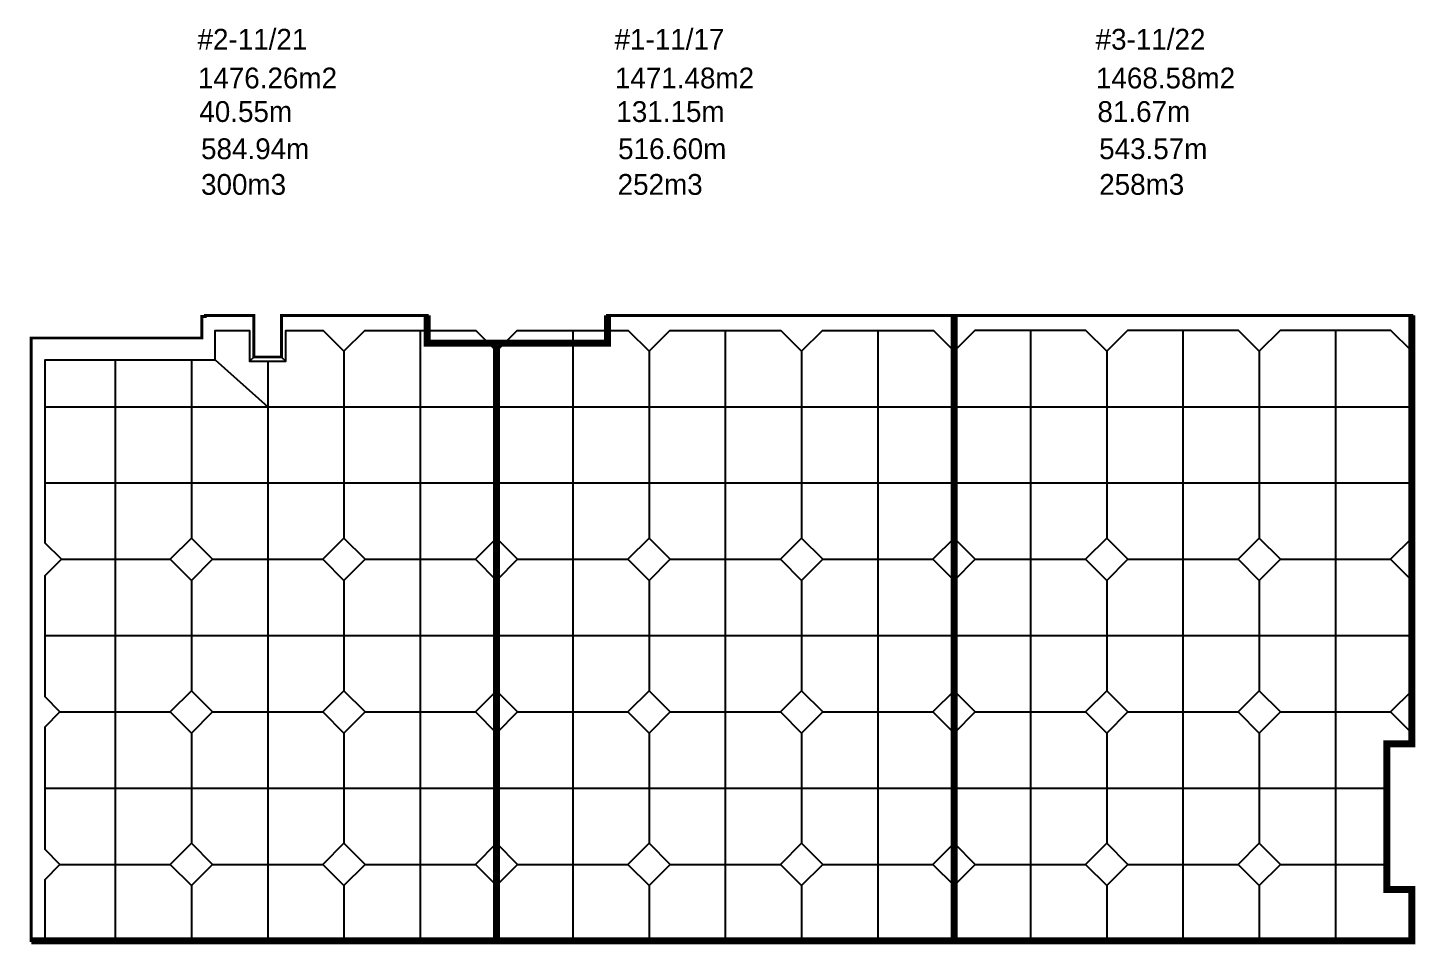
# Model space of a CAD drawing. Header units: millimetres. Extents: x -224470 to 893780, y -1288009 to 197746.
# Drawn here: x -224470 to -124420, y -602559 to -536493 of the extents above; entities that cross this region are included whole.
import ezdxf

# ---------------------------------------------------------------- set-up
doc = ezdxf.new("R2010")
doc.units = ezdxf.units.MM
doc.header["$LTSCALE"] = 1000
doc.header["$MEASUREMENT"] = 0
doc.layers.get('0').update_dxf_attribs({"linetype": 'CONTINUOUS'})
doc.styles.add('나눔바른고딕', font='')
doc.styles.get('나눔바른고딕').set_extended_font_data('나눔바른고딕')

msp = doc.modelspace()

# ---------------------------------------------------------------- linework, layer by layer
at = {"color": 2, "ltscale": 10000, "const_width": 200}
for points in [[(-224219.9, -558859.5), (-224219.9, -602309.5), (-190669.9, -602309.5), (-190669.9, -559234.5), (-195669.9, -559234.5), (-195669.9, -557234.5), (-206169.9, -557234.5), (-206169.9, -560234.5), (-208169.9, -560234.5), (-208169.9, -557234.5), (-211657.4, -557234.5), (-211657.4, -557309.5), (-211919.9, -557309.5), (-211919.9, -558859.5), (-224219.9, -558859.5)], [(-190669.9, -559234.5), (-190669.9, -602309.5), (-157669.9, -602309.5), (-157669.9, -557234.5), (-182669.9, -557234.5), (-182669.9, -559234.5), (-190669.9, -559234.5), (-190669.9, -559234.5)], [(-124669.9, -557234.5), (-124669.9, -588109.5), (-126469.9, -588109.5), (-126469.9, -598609.5), (-124669.9, -598609.5), (-124669.9, -602309.5), (-157669.9, -602309.5), (-157669.9, -557234.5), (-124669.9, -557234.5)]]:
    msp.add_lwpolyline(points, dxfattribs=at)
at = {"color": 1, "ltscale": 10000, "const_width": 500}
for points in [[(-190669.9, -559234.5), (-195669.9, -559234.5), (-195669.9, -557234.5)], [(-190669.9, -559234.5), (-190669.9, -602309.5), (-157669.9, -602309.5), (-157669.9, -557234.5)], [(-190669.9, -559234.5), (-182669.9, -559234.5), (-182669.9, -557234.5)], [(-157669.9, -602309.5), (-124669.9, -602309.5), (-124669.9, -598609.5), (-126469.9, -598609.5), (-126469.9, -588109.5), (-124669.9, -588109.5), (-124669.9, -586109.5), (-124669.9, -557234.5)], [(-190669.9, -602309.5), (-224219.9, -602309.5)]]:
    msp.add_lwpolyline(points, dxfattribs=at)
at = {"color": 114, "ltscale": 10000, "true_color": 0x139b48}
for points in [[(-223219.9, -602309.5), (-223219.9, -597883.7), (-222145.6, -596809.5), (-223219.9, -595735.2), (-223219.9, -586883.7), (-222145.6, -585809.5), (-223219.9, -584735.2), (-223219.9, -575983.7), (-222045.6, -574809.5), (-223219.9, -573635.2), (-223219.9, -560434.5), (-210944.9, -560434.5), (-210944.9, -558309.5), (-208469.9, -558309.5), (-208469.9, -560534.5), (-205869.9, -560534.5), (-205869.9, -558309.5), (-203169.9, -558309.5), (-203169.9, -558309.5), (-201669.9, -559809.5), (-200169.9, -558309.5), (-192169.9, -558309.5), (-190669.9, -559809.5), (-190669.9, -573285.2), (-192194.2, -574809.5), (-190669.9, -576333.7), (-190669.9, -584285.2), (-192194.2, -585809.5), (-190669.9, -587333.7), (-190669.9, -595285.2), (-192194.2, -596809.5), (-190669.9, -598333.7), (-190669.9, -602309.5)], [(-196169.9, -558309.5), (-196169.9, -602309.5)], [(-190669.9, -559809.5), (-189169.9, -558309.5), (-181169.9, -558309.5), (-179669.9, -559809.5), (-178169.9, -558309.5), (-170169.9, -558309.5), (-168669.9, -559809.5), (-167169.9, -558309.5), (-159169.9, -558309.5), (-157669.9, -559809.5)], [(-185169.9, -558309.5), (-185169.9, -602309.5)], [(-174169.9, -558309.5), (-174169.9, -602309.5)], [(-163169.9, -558309.5), (-163169.9, -602309.5)], [(-124669.9, -559809.5), (-126169.9, -558309.5), (-134169.9, -558309.5), (-135669.9, -559809.5), (-137169.9, -558309.5), (-145169.9, -558309.5), (-146669.9, -559809.5), (-148169.9, -558309.5), (-156169.9, -558309.5), (-157669.9, -559809.5), (-157669.9, -573285.2), (-156145.6, -574809.5), (-157669.9, -576333.7), (-157669.9, -584285.2), (-156145.6, -585809.5), (-157669.9, -587333.7), (-157669.9, -595285.2), (-156145.6, -596809.5), (-157669.9, -598333.7), (-157669.9, -602309.5)], [(-152169.9, -558309.5), (-152169.9, -602309.5)], [(-141169.9, -558309.5), (-141169.9, -602309.5)], [(-130169.9, -558309.5), (-130169.9, -602309.5)], [(-208169.9, -560234.5), (-208469.9, -560534.5)], [(-206169.9, -560234.5), (-205869.9, -560534.5)], [(-201669.9, -559809.5), (-201669.9, -573285.2)], [(-179669.9, -559809.5), (-179669.9, -573285.2)], [(-168669.9, -559809.5), (-168669.9, -573285.2)], [(-146669.9, -559809.5), (-146669.9, -573285.2)], [(-135669.9, -559809.5), (-135669.9, -573285.2)], [(-218169.9, -560434.5), (-218169.9, -602309.5)], [(-212669.9, -560434.5), (-212669.9, -573285.2)], [(-210944.9, -560434.5), (-207169.9, -563809.5)], [(-207169.9, -560534.5), (-207169.9, -602309.5)], [(-223218, -563809.5), (-190669.9, -563809.5)], [(-190669.9, -563809.5), (-157669.9, -563809.5)], [(-157669.9, -563809.5), (-124669.9, -563809.5)], [(-223218, -569309.5), (-190669.9, -569309.5)], [(-190669.9, -569309.5), (-157669.9, -569309.5)], [(-157669.9, -569309.5), (-124669.9, -569309.5)], [(-212669.9, -573285.2), (-214194.2, -574809.5), (-212669.9, -576333.7), (-211145.6, -574809.5), (-212669.9, -573285.2)], [(-201669.9, -573285.2), (-203194.2, -574809.5), (-201669.9, -576333.7), (-200145.6, -574809.5), (-201669.9, -573285.2)], [(-190669.9, -573285.2), (-189145.6, -574809.5), (-190669.9, -576333.7)], [(-179669.9, -573285.2), (-181194.2, -574809.5), (-179669.9, -576333.7), (-178145.6, -574809.5), (-179669.9, -573285.2)], [(-168669.9, -573285.2), (-170194.2, -574809.5), (-168669.9, -576333.7), (-167145.6, -574809.5), (-168669.9, -573285.2)], [(-157669.9, -573285.2), (-159194.2, -574809.5), (-157669.9, -576333.7)], [(-146669.9, -573285.2), (-148194.2, -574809.5), (-146669.9, -576333.7), (-145145.6, -574809.5), (-146669.9, -573285.2)], [(-135669.9, -573285.2), (-137194.2, -574809.5), (-135669.9, -576333.7), (-134145.6, -574809.5), (-135669.9, -573285.2)], [(-124669.9, -573285.2), (-126194.2, -574809.5), (-124669.9, -576333.7)], [(-222045.6, -574809.5), (-214194.2, -574809.5)], [(-211145.6, -574809.5), (-203194.2, -574809.5)], [(-200145.6, -574809.5), (-192194.2, -574809.5)], [(-189145.6, -574809.5), (-181194.2, -574809.5)], [(-178145.6, -574809.5), (-170194.2, -574809.5)], [(-167145.6, -574809.5), (-159194.2, -574809.5)], [(-156145.6, -574809.5), (-148194.2, -574809.5)], [(-145145.6, -574809.5), (-137194.2, -574809.5)], [(-134145.6, -574809.5), (-126194.2, -574809.5)], [(-212669.9, -576333.7), (-212669.9, -584285.2)], [(-201669.9, -576333.7), (-201669.9, -584285.2)], [(-179669.9, -576333.7), (-179669.9, -584285.2)], [(-168669.9, -576333.7), (-168669.9, -584285.2)], [(-146669.9, -576333.7), (-146669.9, -584285.2)], [(-135669.9, -576333.7), (-135669.9, -584285.2)], [(-223218, -580309.5), (-190669.9, -580309.5)], [(-190669.9, -580309.5), (-157669.9, -580309.5)], [(-157669.9, -580309.5), (-124669.9, -580309.5)], [(-212669.9, -584285.2), (-214194.2, -585809.5), (-212669.9, -587333.7), (-211145.6, -585809.5), (-212669.9, -584285.2)], [(-201669.9, -584285.2), (-203194.2, -585809.5), (-201669.9, -587333.7), (-200145.6, -585809.5), (-201669.9, -584285.2)], [(-190669.9, -584285.2), (-189145.6, -585809.5), (-190669.9, -587333.7)], [(-179669.9, -584285.2), (-181194.2, -585809.5), (-179669.9, -587333.7), (-178145.6, -585809.5), (-179669.9, -584285.2)], [(-168669.9, -584285.2), (-170194.2, -585809.5), (-168669.9, -587333.7), (-167145.6, -585809.5), (-168669.9, -584285.2)], [(-157669.9, -584285.2), (-159194.2, -585809.5), (-157669.9, -587333.7)], [(-146669.9, -584285.2), (-148194.2, -585809.5), (-146669.9, -587333.7), (-145145.6, -585809.5), (-146669.9, -584285.2)], [(-135669.9, -584285.2), (-137194.2, -585809.5), (-135669.9, -587333.7), (-134145.6, -585809.5), (-135669.9, -584285.2)], [(-124669.9, -584285.2), (-126194.2, -585809.5), (-124669.9, -587333.7)], [(-222145.6, -585809.5), (-214194.2, -585809.5)], [(-211145.6, -585809.5), (-203194.2, -585809.5)], [(-200145.6, -585809.5), (-192194.2, -585809.5)], [(-189145.6, -585809.5), (-181194.2, -585809.5)], [(-178145.6, -585809.5), (-170194.2, -585809.5)], [(-167145.6, -585809.5), (-159194.2, -585809.5)], [(-156145.6, -585809.5), (-148194.2, -585809.5)], [(-145145.6, -585809.5), (-137194.2, -585809.5)], [(-134145.6, -585809.5), (-126194.2, -585809.5)], [(-212669.9, -587333.7), (-212669.9, -595285.2)], [(-201669.9, -587333.7), (-201669.9, -595285.2)], [(-179669.9, -587333.7), (-179669.9, -595285.2)], [(-168669.9, -587333.7), (-168669.9, -595285.2)], [(-146669.9, -587333.7), (-146669.9, -595285.2)], [(-135669.9, -587333.7), (-135669.9, -595285.2)], [(-223218, -591309.5), (-190669.9, -591309.5)], [(-190669.9, -591309.5), (-157669.9, -591309.5)], [(-157669.9, -591309.5), (-126469.9, -591309.5)], [(-212669.9, -595285.2), (-214194.2, -596809.5), (-212669.9, -598333.7), (-211145.6, -596809.5), (-212669.9, -595285.2)], [(-201669.9, -595285.2), (-203194.2, -596809.5), (-201669.9, -598333.7), (-200145.6, -596809.5), (-201669.9, -595285.2)], [(-190669.9, -595285.2), (-189145.6, -596809.5), (-190669.9, -598333.7)], [(-179669.9, -595285.2), (-181194.2, -596809.5), (-179669.9, -598333.7), (-178145.6, -596809.5), (-179669.9, -595285.2)], [(-168669.9, -595285.2), (-170194.2, -596809.5), (-168669.9, -598333.7), (-167145.6, -596809.5), (-168669.9, -595285.2)], [(-157669.9, -595285.2), (-159194.2, -596809.5), (-157669.9, -598333.7)], [(-146669.9, -595285.2), (-148194.2, -596809.5), (-146669.9, -598333.7), (-145145.6, -596809.5), (-146669.9, -595285.2)], [(-135669.9, -595285.2), (-137194.2, -596809.5), (-135669.9, -598333.7), (-134145.6, -596809.5), (-135669.9, -595285.2)], [(-222145.6, -596809.5), (-214194.2, -596809.5)], [(-211145.6, -596809.5), (-203194.2, -596809.5)], [(-200145.6, -596809.5), (-192194.2, -596809.5)], [(-189145.6, -596809.5), (-181194.2, -596809.5)], [(-178145.6, -596809.5), (-170194.2, -596809.5)], [(-167145.6, -596809.5), (-159194.2, -596809.5)], [(-156145.6, -596809.5), (-148194.2, -596809.5)], [(-145145.6, -596809.5), (-137194.2, -596809.5)], [(-134145.6, -596809.5), (-126469.9, -596809.5)], [(-212669.9, -598333.7), (-212669.9, -602309.5)], [(-201669.9, -598333.7), (-201669.9, -602309.5)], [(-179669.9, -598333.7), (-179669.9, -602309.5)], [(-168669.9, -598333.7), (-168669.9, -602309.5)], [(-146669.9, -598333.7), (-146669.9, -602309.5)], [(-135669.9, -598333.7), (-135669.9, -602309.5)]]:
    msp.add_lwpolyline(points, dxfattribs=at)

# ---------------------------------------------------------------- texts
at = {"ltscale": 10000, "style": '나눔바른고딕'}
for s, p in [('#2-11/21', (-212228, -538072.4)), ('#1-11/17', (-182156, -538072.4)), ('#3-11/22', (-147468.9, -538072.4))]:
    msp.add_text(s, height=1500, dxfattribs=at).set_placement(p)
at = {"color": 2, "ltscale": 10000, "style": '나눔바른고딕'}
for s, p in [('1476.26m2 ', (-212204.7, -540863.4)), ('1471.48m2 ', (-182132.7, -540863.4)), ('1468.58m2 ', (-147445.6, -540863.4))]:
    msp.add_text(s, height=1500, dxfattribs=at).set_placement(p)
at = {"color": 1, "ltscale": 10000, "style": '나눔바른고딕'}
for s, p in [('40.55m', (-212097.6, -543284.2)), ('131.15m', (-182025.6, -543284.2)), ('81.67m', (-147338.6, -543284.2))]:
    msp.add_text(s, height=1500, dxfattribs=at).set_placement(p)
at = {"color": 114, "ltscale": 10000, "true_color": 0x139b48, "style": '나눔바른고딕'}
for s, p in [('584.94m', (-211973.3, -545965.4)), ('516.60m', (-181901.3, -545965.4)), ('543.57m', (-147214.2, -545965.4))]:
    msp.add_text(s, height=1500, dxfattribs=at).set_placement(p)
at = {"color": 7, "ltscale": 10000, "style": '나눔바른고딕'}
for s, p in [('300m3', (-211973.3, -548534.9)), ('252m3', (-181934.4, -548534.9)), ('258m3', (-147209.5, -548534.9))]:
    msp.add_text(s, height=1500, dxfattribs=at).set_placement(p)

doc.saveas('drawing.dxf')
